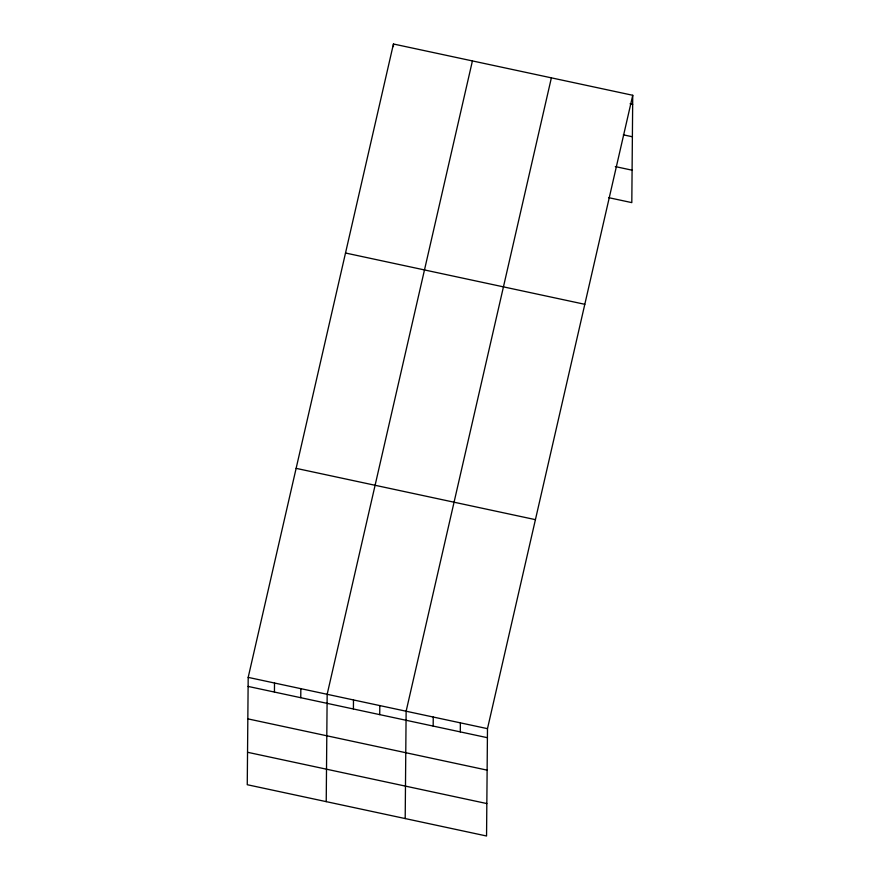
<?xml version="1.0" encoding="UTF-8"?>
<svg xmlns="http://www.w3.org/2000/svg" width="880" height="880" viewBox="0 0 880 880"><rect width="100%" height="100%" fill="white"/><g stroke="black" fill="none" stroke-linecap="round" stroke-linejoin="round"><path stroke-width="1.32" d="M248.193 677.38L247.258 784.718L486.552 836L487.487 728.662L632.742 95.282L393.448 44L248.193 677.38L487.487 728.662M274.439 692.065L274.516 683.023M300.762 697.708L300.839 688.655M326.227 801.636L327.162 694.298L472.417 60.929M353.408 708.983L353.485 699.941M379.731 714.626L379.808 705.584M393.426 46.585L393.448 44M405.196 818.565L406.131 711.227L551.375 77.847M433.169 726.088L433.246 717.035M460.295 731.896L460.372 722.854M632.742 95.282L631.807 202.62L608.553 197.637M630.08 103.774L632.665 104.335M623.337 134.827L632.379 136.763M615.296 166.584L632.082 170.192M345.51 253.011L584.804 304.304M296.131 468.358L535.425 519.651M248.116 686.422L487.41 737.704M247.841 718.861L487.124 770.143M247.544 752.279L486.838 803.561"/></g></svg>
